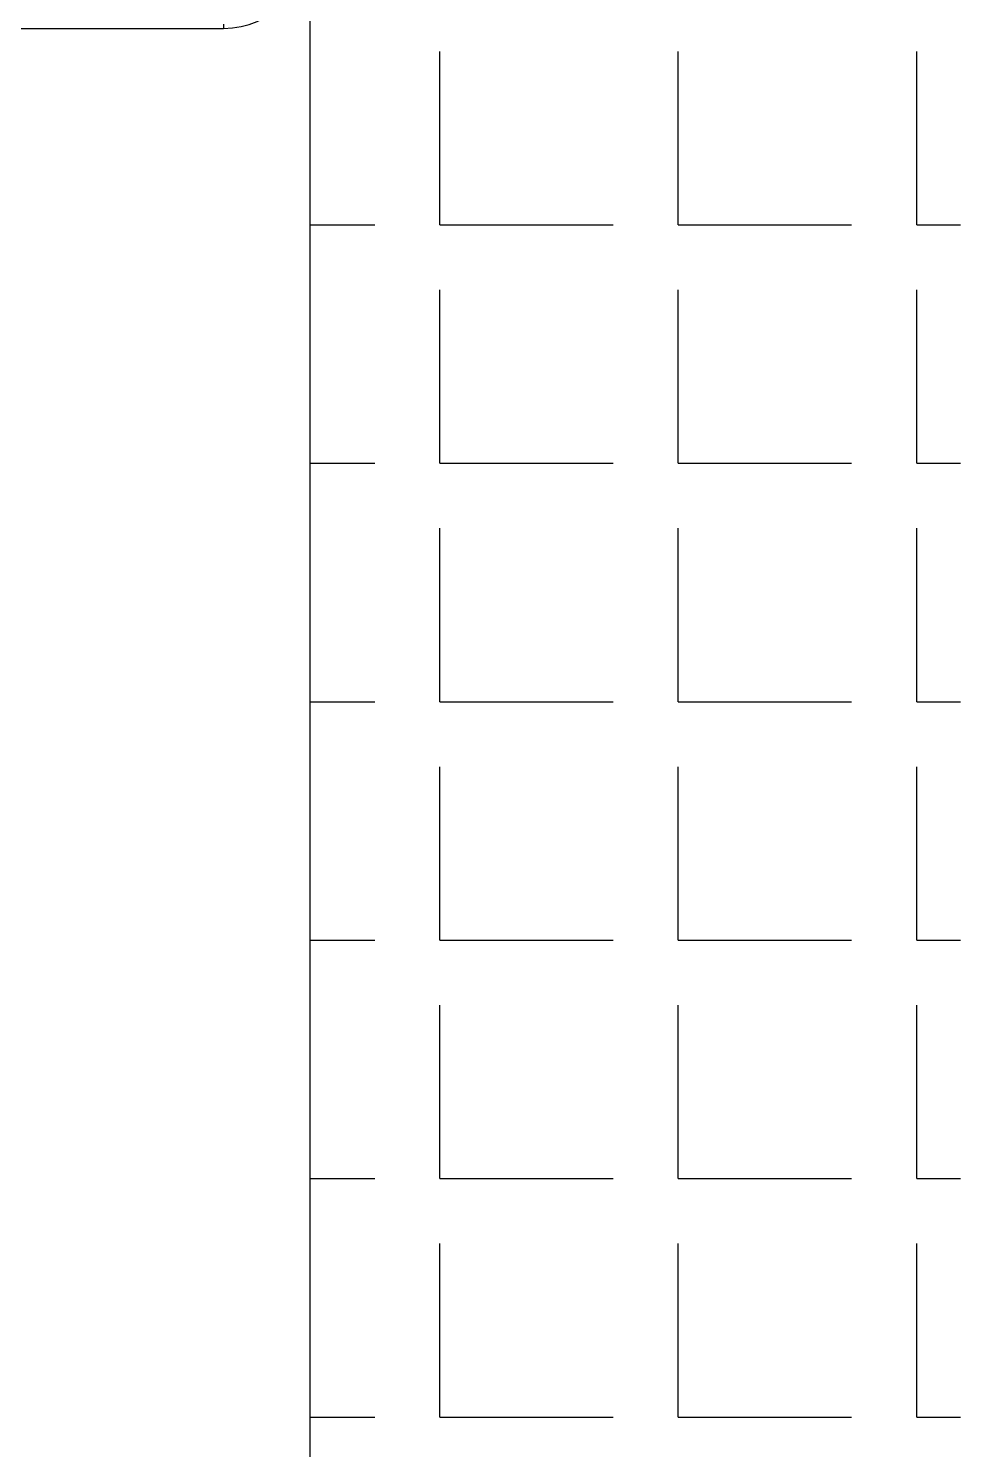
# Model space of a CAD drawing. Header units: millimetres. Extents: x 12827 to 13247, y 6457 to 7051.
# Drawn here: x 13146.91 to 13168.41, y 6816.19 to 6848.97 of the extents above; entities that cross this region are included whole.
import ezdxf

# ---------------------------------------------------------------- set-up
doc = ezdxf.new("R2010")
doc.units = ezdxf.units.MM
doc.header["$LTSCALE"] = 10
doc.layers.add('DWG', color=7, linetype='Continuous')
doc.layers.add('HT', color=3, linetype='Continuous')

# ---------------------------------------------------------------- blocks, each defined once
blk = doc.blocks.new('A$C01502591')
at = {"layer": 'DWG'}
for p in [(246.991, 257.064), (270.991, 257.164)]:
    blk.add_line(p, (270.991, 257.064), dxfattribs=at)
blk.add_arc((270.991, 259.064), 2, 270, 0, dxfattribs=at)

msp = doc.modelspace()

# ---------------------------------------------------------------- linework, layer by layer
at = {"layer": 'HT', "ltscale": 0.5}
for p, q in [((13153.41028, 6489.97523), (13153.41028, 6955.47523)), ((13156.39827, 6844.44264), (13156.39827, 6848.44264)), ((13161.89827, 6844.44264), (13161.89827, 6848.44264)), ((13167.39827, 6844.44264), (13167.39827, 6848.44264)), ((13153.41028, 6844.44264), (13154.89827, 6844.44264)), ((13156.39827, 6844.44264), (13160.39827, 6844.44264)), ((13161.89827, 6844.44264), (13165.89827, 6844.44264)), ((13167.39827, 6844.44264), (13168.41028, 6844.44264)), ((13156.39827, 6838.94264), (13156.39827, 6842.94264)), ((13161.89827, 6838.94264), (13161.89827, 6842.94264)), ((13167.39827, 6838.94264), (13167.39827, 6842.94264)), ((13156.39827, 6838.94264), (13156.39827, 6839.97523)), ((13161.89827, 6838.94264), (13161.89827, 6839.97523)), ((13167.39827, 6838.94264), (13167.39827, 6839.97523)), ((13153.41028, 6838.94264), (13154.89827, 6838.94264)), ((13153.41028, 6838.94264), (13154.89827, 6838.94264)), ((13156.39827, 6838.94264), (13160.39827, 6838.94264)), ((13156.39827, 6838.94264), (13160.39827, 6838.94264)), ((13161.89827, 6838.94264), (13165.89827, 6838.94264)), ((13161.89827, 6838.94264), (13165.89827, 6838.94264)), ((13167.39827, 6838.94264), (13168.41028, 6838.94264)), ((13167.39827, 6838.94264), (13168.41028, 6838.94264)), ((13156.39827, 6833.44264), (13156.39827, 6837.44264)), ((13161.89827, 6833.44264), (13161.89827, 6837.44264)), ((13167.39827, 6833.44264), (13167.39827, 6837.44264)), ((13153.41028, 6833.44264), (13154.89827, 6833.44264)), ((13156.39827, 6833.44264), (13160.39827, 6833.44264)), ((13161.89827, 6833.44264), (13165.89827, 6833.44264)), ((13167.39827, 6833.44264), (13168.41028, 6833.44264)), ((13156.39827, 6827.94264), (13156.39827, 6831.94264)), ((13161.89827, 6827.94264), (13161.89827, 6831.94264)), ((13167.39827, 6827.94264), (13167.39827, 6831.94264)), ((13153.41028, 6827.94264), (13154.89827, 6827.94264)), ((13156.39827, 6827.94264), (13160.39827, 6827.94264)), ((13161.89827, 6827.94264), (13165.89827, 6827.94264)), ((13167.39827, 6827.94264), (13168.41028, 6827.94264)), ((13156.39827, 6822.44264), (13156.39827, 6826.44264)), ((13161.89827, 6822.44264), (13161.89827, 6826.44264)), ((13167.39827, 6822.44264), (13167.39827, 6826.44264)), ((13153.41028, 6822.44264), (13154.89827, 6822.44264)), ((13156.39827, 6822.44264), (13160.39827, 6822.44264)), ((13161.89827, 6822.44264), (13165.89827, 6822.44264)), ((13167.39827, 6822.44264), (13168.41028, 6822.44264)), ((13156.39827, 6816.94264), (13156.39827, 6820.94264)), ((13161.89827, 6816.94264), (13161.89827, 6820.94264)), ((13167.39827, 6816.94264), (13167.39827, 6820.94264)), ((13153.41028, 6816.94264), (13154.89827, 6816.94264)), ((13156.39827, 6816.94264), (13160.39827, 6816.94264)), ((13161.89827, 6816.94264), (13165.89827, 6816.94264)), ((13167.39827, 6816.94264), (13168.41028, 6816.94264))]:
    msp.add_line(p, q, dxfattribs=at)

# ---------------------------------------------------------------- block references
at = {"layer": 'DWG'}
msp.add_blockref('A$C01502591', (12880.41944, 6591.90855), dxfattribs=at)

doc.saveas('drawing.dxf')
